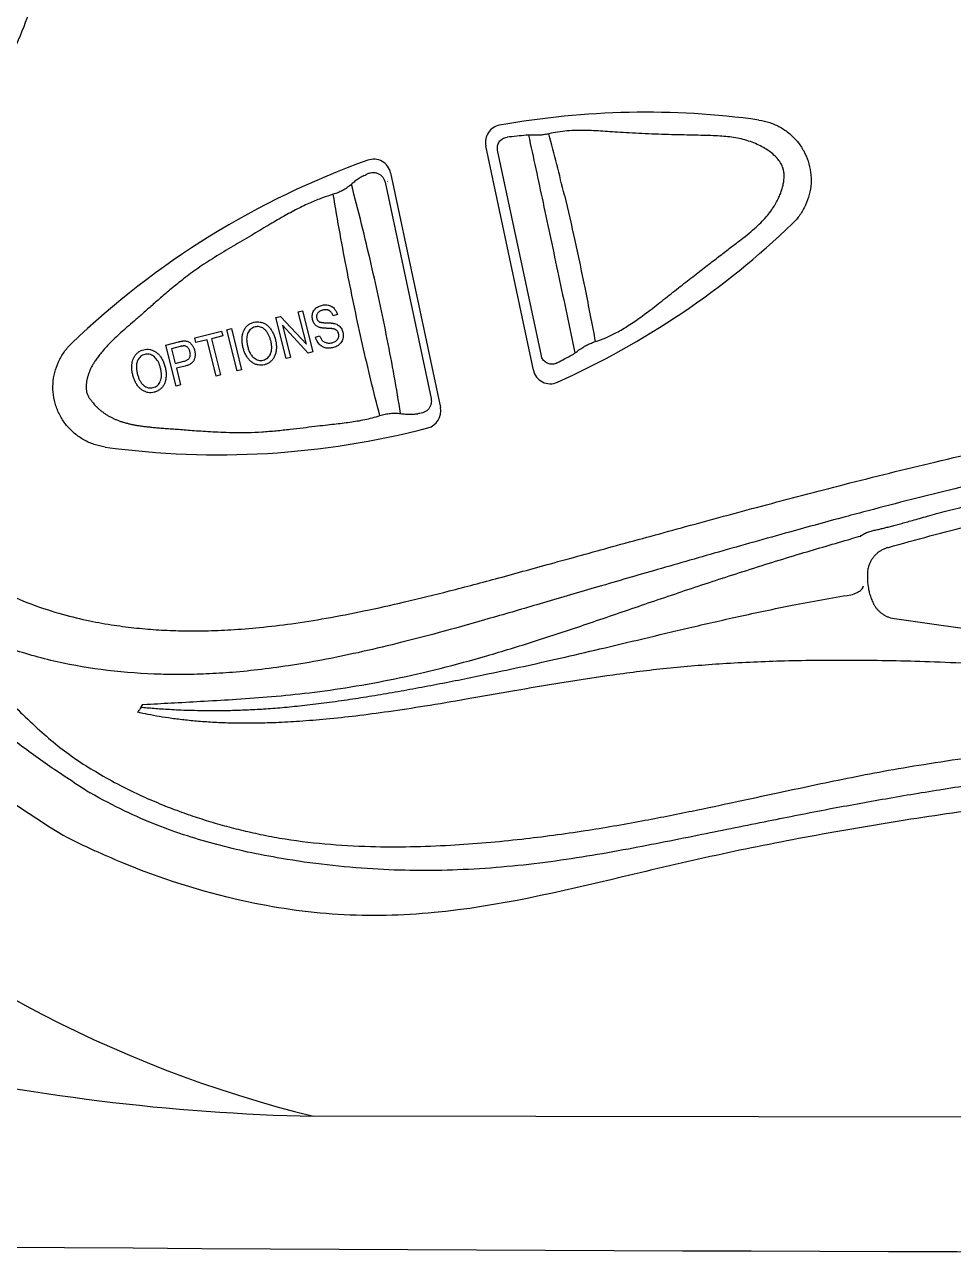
# Model space of a CAD drawing. Extents: x 649 to 723, y 631 to 778.
# Drawn here: x 681.585 to 684.218, y 647.712 to 651.192 of the extents above; entities that cross this region are included whole.
import ezdxf

# ---------------------------------------------------------------- set-up
doc = ezdxf.new("R2010")
doc.units = 0
doc.header["$MEASUREMENT"] = 0
doc.layers.add('1', color=4, linetype='Continuous')

# ---------------------------------------------------------------- blocks, each defined once
blk = doc.blocks.new('main_control')
at = {"color": 3, "linetype": 'Continuous'}
for p, q in [((7.9688, 14.4894), (7.8338, 15.1248)), ((7.9914, 14.5299), (7.8675, 15.1125)), ((7.5639, 15.0481), (7.7052, 14.3832)), ((7.5483, 15.0219), (7.6788, 14.4084)), ((7.5555, 15.0243), (7.5557, 15.0233)), ((7.3023, 14.6542), (7.3145, 14.6572)), ((7.3251, 14.5628), (7.3023, 14.6542)), ((7.3145, 14.6572), (7.3435, 14.5408)), ((7.239, 14.6384), (7.252, 14.6416)), ((7.268, 14.5219), (7.239, 14.6384)), ((7.252, 14.6416), (7.3251, 14.5628)), ((7.2573, 14.6165), (7.2802, 14.525)), ((7.3305, 14.5375), (7.2573, 14.6165)), ((7.4131, 14.647), (7.4012, 14.6428)), ((7.0087, 14.5809), (7.0847, 14.5999)), ((7.0121, 14.5672), (7.0087, 14.5809)), ((7.0881, 14.5861), (7.0564, 14.5782)), ((7.0564, 14.5782), (7.082, 14.4755)), ((7.0847, 14.5999), (7.0881, 14.5861)), ((7.0999, 14.6037), (7.1126, 14.6068)), ((7.1289, 14.4872), (7.0999, 14.6037)), ((7.1126, 14.6068), (7.1416, 14.4904)), ((7.3512, 14.5824), (7.3628, 14.5867)), ((6.9266, 14.5604), (6.9627, 14.5695)), ((6.9556, 14.444), (6.9266, 14.5604)), ((6.9672, 14.556), (6.9427, 14.5499)), ((6.9427, 14.5499), (6.9531, 14.5083)), ((7.0437, 14.5751), (7.0121, 14.5672)), ((7.0693, 14.4724), (7.0437, 14.5751)), ((6.9531, 14.5083), (6.9779, 14.5144)), ((7.2802, 14.525), (7.268, 14.5219)), ((7.3435, 14.5408), (7.3305, 14.5375)), ((6.9811, 14.5006), (6.9565, 14.4945)), ((6.9565, 14.4945), (6.9683, 14.4472)), ((7.082, 14.4755), (7.0693, 14.4724)), ((7.1416, 14.4904), (7.1289, 14.4872)), ((6.9683, 14.4472), (6.9556, 14.444)), ((8.9736, 13.9863), (8.9744, 13.9865)), ((8.9744, 13.9865), (8.9753, 13.9868)), ((6.8565, 13.5344), (6.8598, 13.534)), ((6.8605, 13.5421), (6.8569, 13.5358)), ((6.8606, 13.5421), (6.874, 13.5426)), ((6.847, 13.5197), (6.8485, 13.522)), ((6.7279, 13.3515), (6.7415, 13.3435))]:
    blk.add_line(p, q, dxfattribs=at)
at = {"color": 4, "linetype": 'Continuous'}
for centre, radius, start, end in [((8.171, 15.6926), 2.952, 127.2, 238.6532), ((7.6645, 15.1628), 2.2415, 242.6683, 245.227)]:
    blk.add_arc(centre, radius, start, end, dxfattribs=at)
at = {"color": 3, "linetype": 'Continuous'}
for centre, radius, start, end in [((8.287, 12.871), 2.349, 82.1362, 100.1475), ((7.8818, 15.135), 0.049, 100.1475, 192), ((8.1615, 12.9026), 2.2623, 95.3982, 96.7814), ((7.9544, 15.0941), 0.0611, 89.4965, 95.3763), ((7.9531, 14.9424), 0.2128, 86.8398, 89.519), ((1.7337, 13.472), 6.5014, 13.45613, 15.03677), ((8.287, 12.871), 2.349, 109.5864, 133.8638), ((7.516, 15.0379), 0.049, 12, 109.5864), ((7.463, 15.0948), 0.0602, 295.2273, 301.5756), ((7.0759, 16.5983), 2.349, 294.1483, 313.8638), ((6.9301, 16.626), 2.3879, 297.5976, 298.7434), ((8.0472, 14.5891), 0.0648, 298.8011, 307.5869), ((7.9605, 14.7021), 0.2073, 307.5239, 308.7662), ((8.0168, 14.4996), 0.049, 192, 294.1483), ((7.6573, 14.373), 0.049, 284.642, 12), ((7.6502, 14.3044), 0.0621, 93.784, 98.2556), ((7.0759, 16.5983), 2.349, 262.1362, 284.642), ((10.8061, 7.0917), 7.1851, 105.41884, 105.6313), ((8.9947, 13.9105), 0.0789, 173.1691, 175.5679), ((9.0904, 13.9031), 0.1748, 175.567, 190.8726), ((10.9203, 26.7858), 13.1427, 261.56408, 264.37622), ((7.296, 14.2938), 1.1598, 238.9754, 239.7943)]:
    blk.add_arc(centre, radius, start, end, dxfattribs=at)
for points, start_tangent, end_tangent in [([(10.9085, 16.9223), (10.3979, 16.934), (9.941, 16.9717), (9.5333, 17.0304), (9.1707, 17.1052), (8.8489, 17.1918), (8.5644, 17.2831), (8.312, 17.3694), (8.0855, 17.4448), (7.8795, 17.5076), (7.6929, 17.5568), (7.5252, 17.5929), (7.375, 17.6173), (7.2402, 17.632), (7.1187, 17.6387), (7.0087, 17.6388), (6.9091, 17.6335), (6.8184, 17.6237), (6.736, 17.6102), (6.662, 17.5939), (6.5966, 17.5754), (6.5387, 17.5554), (6.4871, 17.5341), (6.44, 17.5113), (6.3961, 17.4869), (6.3537, 17.4601), (6.3111, 17.4295), (6.2664, 17.393), (6.219, 17.3484), (6.1702, 17.2945), (6.1218, 17.2302), (6.0765, 17.1521), (6.0402, 17.055), (6.0267, 16.9455), (6.0427, 16.8249), (6.0871, 16.6949), (6.1555, 16.5585), (6.242, 16.4151), (6.331, 16.2761), (6.4073, 16.1533), (6.4696, 16.0424), (6.5176, 15.9391), (6.5513, 15.8384), (6.5689, 15.7409), (6.5692, 15.6496), (6.5539, 15.5577), (6.5239, 15.4621), (6.4793, 15.3617), (6.4208, 15.2547), (6.3508, 15.1403), (6.2717, 15.0169), (6.191, 14.8876), (6.1244, 14.7687), (6.0745, 14.659), (6.0416, 14.5551), (6.0269, 14.4492), (6.0378, 14.34), (6.0804, 14.2254), (6.1554, 14.1091), (6.2523, 14.005), (6.3541, 13.9248), (6.4528, 13.8668), (6.5472, 13.8257)], (-0.999982, -0.006028), (0.936805, -0.349851)), ([(6.6982, 13.2999), (6.6384, 13.3389), (6.5845, 13.3757), (6.5323, 13.4131), (6.479, 13.454), (6.4225, 13.5004), (6.3626, 13.5534), (6.2994, 13.6135), (6.2328, 13.6814), (6.1632, 13.758), (6.0906, 13.8441), (6.015, 13.9416), (5.937, 14.0511), (5.8565, 14.1748), (5.7743, 14.3167), (5.6936, 14.4817), (5.6195, 14.6732), (5.5573, 14.8896), (5.5103, 15.1309), (5.4802, 15.4039)], (-0.843698, 0.536818), (-0.073334, 0.997307)), ([(8.6084, 15.1979), (8.6394, 15.1905), (8.6686, 15.1776), (8.6948, 15.1595), (8.7173, 15.1369), (8.7351, 15.1104), (8.7477, 15.0811), (8.7548, 15.0499), (8.7559, 15.0181), (8.751, 14.9866), (8.7404, 14.9566), (8.7244, 14.9289), (8.7036, 14.9047)], (0.990596, -0.136818), (-0.72099, -0.692946)), ([(7.8675, 15.1125), (7.8668, 15.1184), (7.8673, 15.1245), (7.8691, 15.1305), (7.8721, 15.136), (7.8763, 15.1409), (7.8815, 15.1448), (7.8876, 15.1476), (7.8943, 15.1491)], (-0.20783, 0.978165), (0.993019, 0.117953)), ([(7.9549, 15.1552), (7.9961, 14.9641), (8.0401, 14.7573), (8.0867, 14.5378)], (0.214651, -0.976691), (0.206859, -0.978371)), ([(8.0125, 15.1588), (8.0009, 15.1565), (7.989, 15.1552), (7.9769, 15.1546), (7.9648, 15.1549)], (-0.973628, -0.22814), (-0.998477, 0.055161)), ([(8.1442, 14.57), (8.1739, 14.581), (8.2049, 14.5959), (8.2379, 14.6153), (8.2732, 14.6395), (8.3119, 14.6687), (8.3538, 14.7016), (8.3958, 14.7345), (8.4352, 14.7652), (8.4708, 14.7927), (8.5028, 14.8173), (8.5314, 14.8392), (8.5572, 14.8589), (8.5802, 14.8772), (8.6003, 14.8946), (8.6176, 14.9113), (8.6323, 14.9275), (8.6445, 14.9435), (8.6544, 14.9588), (8.6621, 14.9729), (8.6679, 14.9859), (8.6725, 14.9981), (8.676, 15.0103), (8.6785, 15.0231), (8.6797, 15.0361), (8.6792, 15.0492), (8.6765, 15.0616), (8.6713, 15.0737), (8.6627, 15.0864), (8.6509, 15.0988), (8.6369, 15.11), (8.6211, 15.12), (8.6036, 15.129), (8.5843, 15.1367), (8.5633, 15.1429), (8.5416, 15.1474), (8.5202, 15.1505), (8.4971, 15.1525), (8.4717, 15.1538), (8.4437, 15.1545), (8.4126, 15.1551), (8.3787, 15.1559), (8.3427, 15.1569), (8.305, 15.1583), (8.2673, 15.16), (8.2314, 15.1619), (8.1998, 15.1639), (8.1719, 15.1657), (8.1455, 15.1673), (8.1188, 15.1684), (8.0917, 15.1684), (8.0647, 15.167), (8.0382, 15.1638), (8.0125, 15.1588)], (0.953525, 0.301313), (-0.973084, -0.23045)), ([(7.4886, 15.0403), (7.4833, 15.0376), (7.4781, 15.0347), (7.4729, 15.0315), (7.4679, 15.028), (7.4628, 15.0242), (7.4578, 15.0202), (7.4528, 15.0159)], (-0.904511, -0.426449), (-0.749848, -0.66161)), ([(7.4945, 15.0435), (7.4961, 15.0444), (7.4977, 15.0453), (7.502, 15.0471), (7.5064, 15.0483), (7.5153, 15.0492), (7.5196, 15.0489), (7.5238, 15.048), (7.5278, 15.0466), (7.5315, 15.0448), (7.535, 15.0426), (7.5381, 15.04), (7.5408, 15.0371), (7.5432, 15.034), (7.5452, 15.0305), (7.5468, 15.0269), (7.5476, 15.0244), (7.5483, 15.0219)], (0.851643, 0.524122), (0.208021, -0.978124)), ([(7.4528, 15.0159), (7.4407, 15.0063), (7.4279, 14.9984), (7.4148, 14.992), (7.4016, 14.9874)], (-0.749848, -0.66161), (-0.961742, -0.273955)), ([(7.5924, 14.3663), (7.5544, 14.5772), (7.5089, 14.7895), (7.4528, 15.0159)], (-0.160403, 0.987052), (-0.255683, 0.966761)), ([(7.4016, 14.9874), (7.3706, 14.9772), (7.3366, 14.9635), (7.2998, 14.9459), (7.26, 14.9245), (7.2169, 14.8993), (7.1693, 14.871), (7.1174, 14.8406), (7.0646, 14.8088), (7.0171, 14.7775), (6.977, 14.7477), (6.9423, 14.7197), (6.9116, 14.6937), (6.8841, 14.6697), (6.8595, 14.6479), (6.837, 14.6283), (6.8166, 14.6107), (6.7986, 14.5949), (6.7826, 14.5801), (6.7682, 14.5659), (6.7551, 14.5518), (6.7437, 14.5378)], (-0.961742, -0.273956), (-0.609745, -0.792597)), ([(7.5335, 14.3603), (7.4846, 14.5614), (7.4415, 14.7659), (7.4016, 14.9874)], (-0.254034, 0.967195), (-0.160413, 0.98705)), ([(8.0566, 14.9849), (8.0863, 14.8562), (8.1153, 14.7185), (8.1442, 14.57)], (0.23392, -0.972256), (0.183831, -0.982958)), ([(7.3427, 14.6323), (7.3417, 14.6382), (7.3417, 14.6439), (7.3427, 14.6497)], (-0.242056, 0.970262), (0.248283, 0.968688)), ([(7.3427, 14.6497), (7.3447, 14.6552), (7.3478, 14.6602), (7.3518, 14.6644)], (0.248283, 0.968688), (0.756752, 0.653702)), ([(7.3518, 14.6644), (7.3566, 14.6679), (7.3622, 14.6707), (7.3684, 14.6728)], (0.756752, 0.653702), (0.970262, 0.242056)), ([(7.3568, 14.65), (7.3552, 14.6468), (7.3543, 14.6435), (7.3541, 14.64), (7.3546, 14.6364)], (-0.52917, -0.848516), (0.242056, -0.970262)), ([(7.3723, 14.6593), (7.3692, 14.6584), (7.3663, 14.6574), (7.3636, 14.6561), (7.361, 14.6545), (7.3587, 14.6524), (7.3568, 14.65)], (-0.970262, -0.242056), (-0.52917, -0.848516)), ([(7.3684, 14.6728), (7.3788, 14.6742), (7.3882, 14.6732)], (0.970262, 0.242056), (0.973931, -0.226845)), ([(7.3904, 14.6578), (7.3876, 14.6591), (7.3847, 14.66), (7.3817, 14.6604), (7.3787, 14.6603), (7.3756, 14.66), (7.3723, 14.6593)], (-0.858614, 0.512623), (-0.970262, -0.242056)), ([(7.3882, 14.6732), (7.394, 14.6713), (7.3993, 14.6682), (7.4038, 14.6641)], (0.973931, -0.226845), (0.673327, -0.739345)), ([(7.4012, 14.6428), (7.3992, 14.6477), (7.3967, 14.6518), (7.3937, 14.6553), (7.3904, 14.6578)], (-0.32758, 0.944823), (-0.858614, 0.512623)), ([(7.4038, 14.6641), (7.4092, 14.6565), (7.4131, 14.647)], (0.673327, -0.739345), (0.279008, -0.960289)), ([(7.1474, 14.6003), (7.1523, 14.609), (7.159, 14.6162), (7.1671, 14.6216), (7.1764, 14.625)], (0.405091, 0.914276), (0.970262, 0.242056)), ([(7.1764, 14.625), (7.1852, 14.6262), (7.1939, 14.6256), (7.2023, 14.6232)], (0.970262, 0.242056), (0.928346, -0.371717)), ([(7.2023, 14.6232), (7.2102, 14.6191), (7.2175, 14.6132), (7.2239, 14.6058)], (0.928346, -0.371717), (0.588284, -0.808654)), ([(7.3496, 14.6186), (7.3467, 14.6226), (7.3443, 14.6271), (7.3427, 14.6323)], (-0.661453, 0.749987), (-0.242056, 0.970262)), ([(7.3626, 14.6103), (7.3575, 14.6124), (7.3532, 14.6152), (7.3496, 14.6186)], (-0.948462, 0.316891), (-0.661453, 0.749987)), ([(7.3546, 14.6364), (7.3559, 14.6327), (7.358, 14.6296), (7.3609, 14.6269)], (0.242056, -0.970262), (0.831479, -0.555556)), ([(7.3609, 14.6269), (7.3623, 14.6262), (7.3638, 14.6256), (7.3656, 14.6251), (7.3674, 14.6247), (7.3694, 14.6243), (7.3716, 14.6241), (7.3739, 14.6238), (7.3764, 14.6236), (7.3792, 14.6235), (7.3821, 14.6234)], (0.831479, -0.555556), (0.999675, -0.025486)), ([(7.3821, 14.6234), (7.3854, 14.6233), (7.3885, 14.6232), (7.3913, 14.623), (7.3941, 14.6228), (7.3969, 14.6226), (7.3997, 14.6223), (7.4025, 14.6218), (7.4052, 14.6212)], (0.999675, -0.025486), (0.965495, -0.260423)), ([(7.4052, 14.6212), (7.4111, 14.6191), (7.4163, 14.6161), (7.4205, 14.6124)], (0.965495, -0.260423), (0.682914, -0.730499)), ([(7.146, 14.5517), (7.1437, 14.5631), (7.1427, 14.5738), (7.1431, 14.5837), (7.1447, 14.5926), (7.1474, 14.6003)], (-0.242056, 0.970262), (0.405091, 0.914276)), ([(7.1594, 14.5947), (7.1571, 14.5885), (7.156, 14.5811), (7.156, 14.573), (7.1571, 14.5642), (7.1591, 14.5548)], (-0.452784, -0.89162), (0.242056, -0.970262)), ([(7.1798, 14.6117), (7.1733, 14.6093), (7.1677, 14.6055), (7.1631, 14.6005), (7.1594, 14.5947)], (-0.970262, -0.242056), (-0.452784, -0.89162)), ([(7.1984, 14.6101), (7.1923, 14.612), (7.186, 14.6126), (7.1798, 14.6117)], (-0.918205, 0.396105), (-0.970262, -0.242056)), ([(7.214, 14.5966), (7.2093, 14.6024), (7.2041, 14.6069), (7.1984, 14.6101)], (-0.563741, 0.825952), (-0.918205, 0.396105)), ([(7.2242, 14.5728), (7.2215, 14.5817), (7.2181, 14.5897), (7.214, 14.5966)], (-0.242056, 0.970262), (-0.563741, 0.825952)), ([(7.2239, 14.6058), (7.2293, 14.5972), (7.2338, 14.5873), (7.2373, 14.576)], (0.588284, -0.808654), (0.242056, -0.970262)), ([(7.3617, 14.5628), (7.3573, 14.5685), (7.3537, 14.5751), (7.3512, 14.5824)], (-0.673062, 0.739586), (-0.258323, 0.966059)), ([(7.3829, 14.6076), (7.3797, 14.6078), (7.3767, 14.608), (7.3738, 14.6082), (7.371, 14.6085), (7.3682, 14.609), (7.3653, 14.6095), (7.3626, 14.6103)], (-0.999322, 0.036805), (-0.948462, 0.316891)), ([(7.3628, 14.5867), (7.3642, 14.5832), (7.3658, 14.5798), (7.3678, 14.5764), (7.3704, 14.5733)], (0.327127, -0.944981), (0.685595, -0.727983)), ([(7.4014, 14.6062), (7.3992, 14.6066), (7.397, 14.6068), (7.3945, 14.607), (7.3918, 14.6072), (7.389, 14.6074), (7.3861, 14.6075), (7.3829, 14.6076)], (-0.981233, 0.192824), (-0.999322, 0.036805)), ([(7.4117, 14.6015), (7.41, 14.6029), (7.408, 14.604), (7.406, 14.6049), (7.4037, 14.6057), (7.4014, 14.6062)], (-0.727746, 0.685847), (-0.981233, 0.192824)), ([(7.41, 14.5727), (7.414, 14.577), (7.4165, 14.5819)], (0.77364, 0.633625), (0.296323, 0.955088)), ([(7.4167, 14.5926), (7.4148, 14.5975), (7.4117, 14.6015)], (-0.242057, 0.970262), (-0.727746, 0.685847)), ([(7.4165, 14.5819), (7.4174, 14.5873), (7.4167, 14.5926)], (0.296323, 0.955088), (-0.242057, 0.970262)), ([(7.4286, 14.5783), (7.4265, 14.5724), (7.4233, 14.567), (7.4192, 14.5624)], (-0.241257, -0.970461), (-0.737577, -0.675263)), ([(7.4205, 14.6124), (7.424, 14.608), (7.4267, 14.6028), (7.4286, 14.5969)], (0.682914, -0.730499), (0.242056, -0.970262)), ([(7.4286, 14.5969), (7.4297, 14.5907), (7.4296, 14.5845), (7.4286, 14.5783)], (0.242056, -0.970262), (-0.241257, -0.970461)), ([(6.7545, 14.2714), (6.7234, 14.2788), (6.6943, 14.2917), (6.668, 14.3098), (6.6455, 14.3324), (6.6278, 14.3588), (6.6152, 14.3882), (6.6081, 14.4193), (6.6069, 14.4512), (6.6118, 14.4827), (6.6225, 14.5127), (6.6384, 14.5404), (6.6592, 14.5646)], (-0.990596, 0.136818), (0.72099, 0.692946)), ([(6.8349, 14.5223), (6.8387, 14.5294), (6.8436, 14.5356), (6.8496, 14.5407), (6.8564, 14.5445), (6.8639, 14.547)], (0.405091, 0.914276), (0.970262, 0.242056)), ([(6.8639, 14.547), (6.8725, 14.5483), (6.8813, 14.5477), (6.8898, 14.5452)], (0.970262, 0.242056), (0.928346, -0.371716)), ([(6.8898, 14.5452), (6.8977, 14.5411), (6.905, 14.5352), (6.9114, 14.5278)], (0.928346, -0.371716), (0.588284, -0.808654)), ([(6.9627, 14.5695), (6.9656, 14.5701), (6.9685, 14.5708), (6.9714, 14.5713), (6.9745, 14.5717), (6.9776, 14.572)], (0.970262, 0.242056), (0.999134, 0.041615)), ([(6.9793, 14.5578), (6.9786, 14.5579), (6.9777, 14.5579), (6.9769, 14.5578), (6.976, 14.5577), (6.975, 14.5576), (6.974, 14.5574), (6.9728, 14.5572), (6.9716, 14.557), (6.9703, 14.5567), (6.9688, 14.5564), (6.9672, 14.556)], (-0.997759, 0.066914), (-0.970262, -0.242056)), ([(6.9776, 14.572), (6.9823, 14.5719), (6.9868, 14.571), (6.9908, 14.5694)], (0.999134, 0.041615), (0.895681, -0.444698)), ([(6.989, 14.553), (6.987, 14.5548), (6.9848, 14.5563), (6.9822, 14.5573), (6.9793, 14.5578)], (-0.696235, 0.717814), (-0.997759, 0.066914)), ([(6.9952, 14.5413), (6.9937, 14.5457), (6.9916, 14.5497), (6.989, 14.553)], (-0.242056, 0.970262), (-0.696235, 0.717814)), ([(6.9908, 14.5694), (6.9945, 14.5671), (6.998, 14.564), (7.0012, 14.5602)], (0.895681, -0.444698), (0.590846, -0.806784)), ([(7.0012, 14.5602), (7.0053, 14.5532), (7.0082, 14.545)], (0.590846, -0.806784), (0.242056, -0.970262)), ([(7.0082, 14.545), (7.0096, 14.5352), (7.0091, 14.5263), (7.0066, 14.5179)], (0.242056, -0.970262), (-0.395031, -0.918668)), ([(7.1587, 14.524), (7.1534, 14.5325), (7.1491, 14.5418), (7.146, 14.5517)], (-0.584534, 0.811369), (-0.242056, 0.970262)), ([(7.1591, 14.5548), (7.1606, 14.5495), (7.1623, 14.5445), (7.1643, 14.5399), (7.1667, 14.5354), (7.1696, 14.5312), (7.1729, 14.5273), (7.1767, 14.5239)], (0.242056, -0.970262), (0.78251, -0.622638)), ([(7.2236, 14.5357), (7.2253, 14.5406), (7.2263, 14.5457), (7.2268, 14.5509), (7.2268, 14.5561), (7.2263, 14.5614), (7.2255, 14.5669), (7.2242, 14.5728)], (0.391499, 0.920179), (-0.242056, 0.970262)), ([(7.2373, 14.576), (7.2395, 14.564), (7.2402, 14.5529), (7.2393, 14.5428)], (0.242056, -0.970262), (-0.152914, -0.988239)), ([(7.3789, 14.5524), (7.3725, 14.5546), (7.3667, 14.5581), (7.3617, 14.5628)], (-0.973813, 0.227349), (-0.673062, 0.739586)), ([(7.3704, 14.5733), (7.3738, 14.5703), (7.3778, 14.5681), (7.3823, 14.5666)], (0.685595, -0.727983), (0.970717, -0.240225)), ([(7.4019, 14.5532), (7.3975, 14.5523), (7.393, 14.5517), (7.3885, 14.5514), (7.3837, 14.5516), (7.3789, 14.5524)], (-0.970262, -0.242056), (-0.973813, 0.227349)), ([(7.3823, 14.5666), (7.3873, 14.5659), (7.3925, 14.566), (7.3979, 14.5669)], (0.970717, -0.240225), (0.970262, 0.242056)), ([(7.3979, 14.5669), (7.4025, 14.5684), (7.4065, 14.5703), (7.41, 14.5727)], (0.970262, 0.242056), (0.77364, 0.633625)), ([(7.4192, 14.5624), (7.4141, 14.5585), (7.4083, 14.5554), (7.4019, 14.5532)], (-0.737577, -0.675263), (-0.970262, -0.242056)), ([(8.0903, 14.5405), (8.1006, 14.5482), (8.1114, 14.5551), (8.1223, 14.5611), (8.1334, 14.5661), (8.1442, 14.57)], (0.779668, 0.626194), (0.953346, 0.301879)), ([(6.7437, 14.5378), (6.7346, 14.527), (6.7272, 14.5169), (6.7213, 14.5075), (6.7164, 14.4988), (6.7124, 14.4904), (6.7091, 14.4823), (6.7062, 14.4741), (6.7039, 14.4658), (6.7021, 14.4573), (6.701, 14.4487), (6.7007, 14.4399), (6.7014, 14.431), (6.7035, 14.4223), (6.7073, 14.414), (6.7123, 14.4065), (6.7182, 14.3996)], (-0.666704, -0.745323), (0.684645, -0.728877)), ([(6.8334, 14.4738), (6.8311, 14.4853), (6.8302, 14.496), (6.8306, 14.5058), (6.8322, 14.5147), (6.8349, 14.5223)], (-0.242056, 0.970262), (0.405091, 0.914276)), ([(6.8469, 14.5167), (6.8451, 14.5121), (6.844, 14.5073), (6.8435, 14.5025), (6.8434, 14.4977), (6.8437, 14.4928), (6.8443, 14.4879), (6.8453, 14.4826), (6.8466, 14.4768)], (-0.452784, -0.89162), (0.242056, -0.970262)), ([(6.8673, 14.5338), (6.8609, 14.5314), (6.8552, 14.5276), (6.8506, 14.5226), (6.8469, 14.5167)], (-0.970262, -0.242056), (-0.452784, -0.89162)), ([(6.8858, 14.5321), (6.8797, 14.5341), (6.8734, 14.5346), (6.8673, 14.5338)], (-0.918206, 0.396104), (-0.970262, -0.242056)), ([(6.9015, 14.5186), (6.8969, 14.5244), (6.8916, 14.5289), (6.8858, 14.5321)], (-0.563741, 0.825951), (-0.918206, 0.396104)), ([(6.9117, 14.4948), (6.909, 14.5038), (6.9055, 14.5117), (6.9015, 14.5186)], (-0.242056, 0.970262), (-0.563741, 0.825951)), ([(6.9114, 14.5278), (6.9168, 14.5192), (6.9213, 14.5093), (6.9248, 14.498)], (0.588284, -0.808654), (0.242056, -0.970262)), ([(6.9779, 14.5144), (6.9822, 14.5157), (6.9859, 14.5173), (6.9892, 14.5192), (6.992, 14.5216), (6.9939, 14.5243)], (0.970262, 0.242056), (0.483323, 0.875442)), ([(7.0066, 14.5179), (7.0045, 14.5141), (7.0016, 14.5107), (6.9982, 14.5079), (6.9945, 14.5056), (6.9904, 14.5037), (6.986, 14.502), (6.9811, 14.5006)], (-0.395031, -0.918668), (-0.970262, -0.242056)), ([(6.9939, 14.5243), (6.9954, 14.528), (6.9961, 14.532), (6.9961, 14.5364), (6.9952, 14.5413)], (0.483323, 0.875442), (-0.242056, 0.970262)), ([(7.1803, 14.5063), (7.1723, 14.5106), (7.165, 14.5166), (7.1587, 14.524)], (-0.922836, 0.385193), (-0.584534, 0.811369)), ([(7.1767, 14.5239), (7.1826, 14.52), (7.1891, 14.5175), (7.1961, 14.5167), (7.2031, 14.5176)], (0.78251, -0.622638), (0.970262, 0.242056)), ([(7.2031, 14.5176), (7.2097, 14.5201), (7.2155, 14.5241), (7.2202, 14.5294), (7.2236, 14.5357)], (0.970262, 0.242056), (0.391499, 0.920179)), ([(7.2279, 14.5174), (7.2215, 14.5116), (7.2143, 14.5072), (7.2064, 14.5045)], (-0.675186, -0.737647), (-0.970262, -0.242056)), ([(7.2393, 14.5428), (7.237, 14.5331), (7.2331, 14.5245), (7.2279, 14.5174)], (-0.152914, -0.988239), (-0.675186, -0.737647)), ([(8.0363, 14.5098), (8.03, 14.5072), (8.0233, 14.506), (8.0167, 14.5062), (8.0105, 14.5078), (8.0048, 14.5105), (8, 14.5143), (7.996, 14.5189), (7.9932, 14.5242), (7.9914, 14.5299)], (-0.886235, -0.463237), (-0.208311, 0.978063)), ([(6.8462, 14.4461), (6.8409, 14.4545), (6.8366, 14.4638), (6.8334, 14.4738)], (-0.584534, 0.811369), (-0.242056, 0.970262)), ([(6.8466, 14.4768), (6.8497, 14.467), (6.8536, 14.4585), (6.8586, 14.4514), (6.8642, 14.4459)], (0.242056, -0.970262), (0.78251, -0.622638)), ([(6.9111, 14.4578), (6.9134, 14.4655), (6.9143, 14.4744), (6.9137, 14.4841), (6.9117, 14.4948)], (0.3915, 0.920178), (-0.242056, 0.970262)), ([(6.9248, 14.498), (6.927, 14.4861), (6.9277, 14.4751), (6.9268, 14.4648)], (0.242056, -0.970262), (-0.152915, -0.988239)), ([(7.2064, 14.5045), (7.1975, 14.5032), (7.1886, 14.5038), (7.1803, 14.5063)], (-0.970262, -0.242056), (-0.922836, 0.385193)), ([(6.5472, 13.8257), (6.6341, 13.7975), (6.7111, 13.7789), (6.7802, 13.7666), (6.8444, 13.7585), (6.9069, 13.7533), (6.9707, 13.7507), (7.0381, 13.7507), (7.1112, 13.7536), (7.1924, 13.7601), (7.2826, 13.7708), (7.3814, 13.7863), (7.4883, 13.8068), (7.6038, 13.8324), (7.7303, 13.8635), (7.8704, 13.9004), (8.0275, 13.9435), (8.2046, 13.9923), (8.4005, 14.0459), (8.6152, 14.1039), (8.8501, 14.1654), (9.1072, 14.2289), (9.3902, 14.2923), (9.7031, 14.3525), (10.0512, 14.4043), (10.4406, 14.4402), (10.8784, 14.4489)], (0.936805, -0.349851), (0.999786, -0.020687)), ([(6.8677, 14.4284), (6.8599, 14.4326), (6.8526, 14.4385), (6.8462, 14.4461)], (-0.922836, 0.385193), (-0.584534, 0.811369)), ([(6.8642, 14.4459), (6.8701, 14.442), (6.8766, 14.4395), (6.8836, 14.4387), (6.8906, 14.4397)], (0.78251, -0.622638), (0.970262, 0.242056)), ([(6.8906, 14.4397), (6.8973, 14.4422), (6.9031, 14.4461), (6.9077, 14.4515), (6.9111, 14.4578)], (0.970262, 0.242056), (0.3915, 0.920178)), ([(6.9154, 14.4395), (6.9089, 14.4336), (6.9017, 14.4292), (6.8939, 14.4265)], (-0.675187, -0.737647), (-0.970262, -0.242056)), ([(6.9268, 14.4648), (6.9245, 14.4551), (6.9206, 14.4465), (6.9154, 14.4395)], (-0.152915, -0.988239), (-0.675187, -0.737647)), ([(6.8939, 14.4265), (6.885, 14.4252), (6.8761, 14.4258), (6.8677, 14.4284)], (-0.970262, -0.242056), (-0.922836, 0.385193)), ([(7.6788, 14.4084), (7.6792, 14.4059), (7.6795, 14.402), (7.6794, 14.3981), (7.6789, 14.3942), (7.6779, 14.3905), (7.6765, 14.3868), (7.6746, 14.3833), (7.6723, 14.38), (7.6697, 14.3769), (7.6666, 14.3742), (7.6631, 14.3717), (7.6594, 14.3697), (7.6553, 14.3681), (7.6466, 14.3664), (7.6461, 14.3663)], (0.208144, -0.978098), (-0.997835, -0.065767)), ([(6.7182, 14.3996), (6.7225, 14.394), (6.7273, 14.3885), (6.7328, 14.383), (6.7387, 14.3776), (6.7452, 14.3723), (6.7521, 14.3672), (6.7596, 14.3624), (6.7674, 14.3578), (6.7756, 14.3536), (6.784, 14.3498), (6.7923, 14.3464), (6.8007, 14.3434), (6.8092, 14.3408), (6.8178, 14.3385), (6.8263, 14.3364), (6.8351, 14.3346), (6.8447, 14.3328), (6.8554, 14.3311), (6.8674, 14.3295), (6.8802, 14.3281), (6.894, 14.3268), (6.9089, 14.3255), (6.9252, 14.3243), (6.9432, 14.323), (6.963, 14.3215), (6.9844, 14.3198), (7.0075, 14.3181), (7.0325, 14.3164), (7.0598, 14.3148), (7.0897, 14.3134), (7.1226, 14.3126), (7.1592, 14.3127), (7.1989, 14.3144), (7.2396, 14.3176), (7.2791, 14.3218), (7.3159, 14.3261), (7.3491, 14.3302), (7.3783, 14.3336), (7.4039, 14.3365), (7.4268, 14.3391), (7.4483, 14.3419), (7.4695, 14.3451), (7.491, 14.3491), (7.5125, 14.3541), (7.5335, 14.3603)], (0.583225, -0.812311), (0.948721, 0.316114)), ([(7.5335, 14.3603), (7.5484, 14.3643), (7.5632, 14.3667), (7.5778, 14.3674), (7.5924, 14.3663)], (0.948721, 0.316115), (0.990347, -0.138608)), ([(7.5924, 14.3663), (7.6058, 14.3649), (7.6184, 14.3643), (7.6303, 14.3647), (7.6412, 14.3658)], (0.990347, -0.138608), (0.989654, 0.143473)), ([(8.8958, 14.0182), (8.9074, 14.0259), (8.9199, 14.0313), (8.9322, 14.0347), (8.944, 14.0373), (8.9559, 14.0401), (8.968, 14.0431), (8.9808, 14.0463), (8.9944, 14.0499), (9.0092, 14.0539), (9.0255, 14.0583), (9.0436, 14.0634), (9.0638, 14.0691), (9.0864, 14.0755), (9.112, 14.0826), (9.1409, 14.0902), (9.1731, 14.0984), (9.2083, 14.107), (9.2468, 14.116), (9.2888, 14.1255), (9.3348, 14.1356), (9.3848, 14.1464), (9.4389, 14.1578), (9.4975, 14.1698), (9.5611, 14.1823), (9.6299, 14.1951), (9.7046, 14.2082), (9.7857, 14.2215), (9.8737, 14.2349), (9.9693, 14.2481), (10.0731, 14.261), (10.1861, 14.2734), (10.309, 14.2848), (10.4428, 14.2949), (10.5886, 14.3031), (10.7475, 14.3087), (10.921, 14.3107)], (0.777052, 0.629436), (1, -0.000312)), ([(8.9753, 13.9868), (9.2116, 14.0497), (9.4517, 14.1047), (9.6939, 14.1515), (9.9376, 14.1899), (10.1823, 14.2197), (10.4278, 14.241), (10.6741, 14.2539), (10.921, 14.2581), (11.1678, 14.2539), (11.4141, 14.241), (11.6596, 14.2197), (11.9043, 14.1899), (12.148, 14.1515), (12.3902, 14.1048), (12.6303, 14.0497), (12.8666, 13.9868)], (0.961794, 0.273776), (0.961794, -0.273776)), ([(9.2452, 14.1729), (9.1636, 14.1533), (8.9176, 14.0907), (8.853, 14.0735)], (-0.973101, -0.230381), (-0.965895, -0.258935)), ([(8.853, 14.0735), (8.6952, 14.0304), (8.4933, 13.9737), (8.3093, 13.9209), (8.1413, 13.8721), (7.9876, 13.8271), (7.8464, 13.786), (7.7163, 13.7495), (7.5959, 13.718), (7.4845, 13.6915), (7.3812, 13.67), (7.2858, 13.6533), (7.1977, 13.6411), (7.1162, 13.6329), (7.0413, 13.6283), (6.9735, 13.6267), (6.9127, 13.6275)], (-0.965895, -0.258935), (-0.999447, 0.033241)), ([(6.874, 13.5426), (6.9513, 13.5467), (7.0358, 13.5514), (7.1274, 13.5569), (7.2266, 13.5643), (7.3337, 13.5752), (7.451, 13.5917), (7.5762, 13.6147), (7.7049, 13.6441), (7.8364, 13.6797), (7.9718, 13.721), (8.1119, 13.7671), (8.257, 13.8166), (8.407, 13.8675), (8.5634, 13.9187), (8.727, 13.9695), (8.8701, 14.0111)], (0.998774, 0.0495), (0.963018, 0.269438)), ([(8.9736, 13.9863), (8.969, 13.9848), (8.9645, 13.9831), (8.9559, 13.9789), (8.9477, 13.9736), (8.9403, 13.9673), (8.9338, 13.9603), (8.9281, 13.9526), (8.9235, 13.9443), (8.9199, 13.9355), (8.9174, 13.9263), (8.9164, 13.9199)], (-0.961722, -0.274026), (-0.118978, -0.992897)), ([(7.8441, 13.6292), (7.9405, 13.6498), (8.0446, 13.673), (8.1573, 13.6992), (8.2788, 13.7281), (8.4095, 13.759), (8.5502, 13.791), (8.7027, 13.823), (8.8691, 13.8527)], (0.9791, 0.20338), (0.987483, 0.157726)), ([(8.8691, 13.8528), (8.8863, 13.8588), (8.8991, 13.8678), (8.9048, 13.8777)], (0.975474, 0.220114), (0.156562, 0.987668)), ([(8.9187, 13.8701), (8.9212, 13.8589), (8.9255, 13.845), (8.9309, 13.8314)], (0.188535, -0.982066), (0.408852, -0.912601)), ([(6.9125, 13.6273), (6.7611, 13.6385), (6.6184, 13.6628), (6.477, 13.7032), (6.3379, 13.7639), (6.2093, 13.847)], (-0.999599, 0.028315), (-0.787143, 0.616771)), ([(8.9309, 13.8314), (8.9345, 13.8243), (8.9389, 13.8176), (8.9438, 13.8114), (8.9494, 13.8057), (8.9555, 13.8006), (8.9621, 13.7961), (8.9692, 13.7923), (8.9767, 13.7892), (8.981, 13.7878)], (0.408852, -0.912601), (0.958322, -0.285689)), ([(6.3295, 13.7096), (6.3946, 13.6403), (6.4567, 13.5769), (6.515, 13.5194), (6.569, 13.4689), (6.6203, 13.4251), (6.672, 13.3868), (6.7279, 13.3515)], (0.675349, -0.737499), (0.862847, -0.505466)), ([(14.995, 13.5197), (14.966, 13.5136), (14.9339, 13.5077), (14.8985, 13.5023), (14.8598, 13.4975), (14.8178, 13.4935), (14.7721, 13.4906), (14.7225, 13.4889), (14.6686, 13.4887), (14.61, 13.4901), (14.5461, 13.4933), (14.4763, 13.4988), (14.4, 13.5065), (14.3159, 13.5169), (14.223, 13.5303), (14.1203, 13.5469), (14.0077, 13.5663), (13.8857, 13.5876), (13.7569, 13.6089), (13.6203, 13.6289), (13.4749, 13.6458), (13.3187, 13.6581), (13.1471, 13.6652), (12.9562, 13.6668), (12.7451, 13.6623), (12.5158, 13.6517), (12.2656, 13.6354), (11.9944, 13.6145), (11.6995, 13.5914), (11.3773, 13.5699), (11.0215, 13.5569), (10.6236, 13.5623), (10.236, 13.5845), (9.8973, 13.6106), (9.5981, 13.6338), (9.331, 13.6515), (9.0918, 13.6625), (8.8755, 13.6668), (8.6807, 13.6648), (8.5056, 13.657), (8.3463, 13.6437), (8.1952, 13.6253), (8.0499, 13.6033), (7.9099, 13.5796), (7.7782, 13.5565), (7.6615, 13.537), (7.5578, 13.5213), (7.4652, 13.5092), (7.3817, 13.5002), (7.3061, 13.494), (7.2383, 13.4903), (7.1771, 13.4887), (7.1216, 13.4889), (7.0709, 13.4906), (7.0247, 13.4935), (6.9823, 13.4975), (6.9435, 13.5023), (6.9081, 13.5077), (6.876, 13.5136), (6.847, 13.5197)], (-0.975608, -0.219521), (-0.975607, 0.219523)), ([(7.4409, 13.5554), (7.503, 13.565), (7.5684, 13.576), (7.6355, 13.588), (7.7038, 13.6009), (7.7734, 13.6147), (7.8441, 13.6292)], (0.989094, 0.147283), (0.979099, 0.203385)), ([(6.8569, 13.5358), (6.8542, 13.5305), (6.8521, 13.5267), (6.8485, 13.522)], (-0.512731, -0.858549), (-0.521251, -0.853404)), ([(6.8598, 13.534), (6.8783, 13.5324), (6.8981, 13.5308), (6.9198, 13.5292), (6.9437, 13.5278), (6.9703, 13.5265), (6.9999, 13.5255), (7.033, 13.5248), (7.0698, 13.5246), (7.1105, 13.5252), (7.1551, 13.5267), (7.2036, 13.5293), (7.2562, 13.5333), (7.3131, 13.5389), (7.3746, 13.5462), (7.4409, 13.5554)], (0.995837, -0.091151), (0.989096, 0.14727)), ([(7.2493, 13.1635), (7.5067, 13.1395), (7.7342, 13.1433), (7.9358, 13.1606), (8.1154, 13.1845), (8.276, 13.212), (8.4188, 13.24), (8.5455, 13.2667), (8.6569, 13.2907), (8.7587, 13.3123), (8.8581, 13.3328), (8.9618, 13.3527), (9.0754, 13.3722), (9.2047, 13.3915), (9.3538, 13.4102), (9.5183, 13.4272), (9.6973, 13.4419), (9.8946, 13.4546), (10.1137, 13.4656), (10.3588, 13.4751), (10.6366, 13.4822), (10.9462, 13.4847), (11.2614, 13.4811), (11.5484, 13.4729), (11.8027, 13.4622), (12.0288, 13.4498), (12.2315, 13.4352), (12.415, 13.4182), (12.5803, 13.399), (12.735, 13.3772), (12.8849, 13.3518), (13.0336, 13.3227), (13.1875, 13.2901), (13.3556, 13.2541), (13.5441, 13.216), (13.7578, 13.1798), (13.9961, 13.1515), (14.2639, 13.1386), (14.5647, 13.1591)], (0.986103, -0.166137), (0.988908, 0.148528)), ([(14.5805, 13.1046), (14.334, 13.0761), (14.1084, 13.0725), (13.8719, 13.0903), (13.6245, 13.1284), (13.4021, 13.1717), (13.2072, 13.2112), (13.0335, 13.2451), (12.8759, 13.2737), (12.7192, 13.2998), (12.555, 13.3244), (12.3775, 13.3472), (12.1828, 13.3684), (11.9686, 13.388), (11.732, 13.4058), (11.4702, 13.4197), (11.1815, 13.4281), (10.8647, 13.4303), (10.5337, 13.4252), (10.2259, 13.4127), (9.9552, 13.3946), (9.7145, 13.3738), (9.499, 13.3512), (9.3058, 13.327), (9.1307, 13.3011), (8.9676, 13.274), (8.8071, 13.2448), (8.6344, 13.2111), (8.4465, 13.1731), (8.2384, 13.1323), (8.0022, 13.0943), (7.7541, 13.0732), (7.5138, 13.0757), (7.2549, 13.1056)], (-0.986234, -0.165359), (-0.985798, 0.167935)), ([(6.7415, 13.3435), (6.806, 13.3083), (6.8672, 13.279), (6.9242, 13.2549), (6.9776, 13.2347), (7.0288, 13.2174), (7.0796, 13.2021), (7.1318, 13.1882), (7.1876, 13.1754), (7.2493, 13.1635)], (0.86497, -0.501823), (0.985142, -0.171743)), ([(7.2549, 13.1056), (7.1585, 13.1238), (7.0715, 13.1447), (6.9878, 13.1694), (6.9021, 13.2001), (6.8104, 13.2398), (6.7125, 13.2915)], (-0.987027, 0.160555), (-0.863424, 0.504479))]:
    blk.add_spline(points, degree=3, dxfattribs=dict(at, start_tangent=start_tangent, end_tangent=end_tangent))
at = {"color": 4, "linetype": 'Continuous', "start_tangent": (-0.908196, -0.418544), "end_tangent": (-0.908028, 0.41891)}
blk.add_spline([(15.1159, 13.1272), (15.0425, 13.095), (14.6969, 12.9853), (14.4274, 12.9469), (14.1555, 12.952), (13.6209, 13.0531), (13.3557, 13.1143), (13.0888, 13.1678), (12.8203, 13.2137), (12.5507, 13.2528), (12.0091, 13.3127), (11.4656, 13.3498), (10.9213, 13.3626), (10.3771, 13.3499), (9.8336, 13.3128), (9.292, 13.2529), (9.0224, 13.2138), (8.7539, 13.1679), (8.487, 13.1144), (8.2218, 13.0533), (7.6872, 12.9521), (7.4152, 12.9469), (7.1452, 12.9853), (6.7995, 13.095), (6.7252, 13.1276)], degree=3, dxfattribs=at)
at = {"layer": '1', "color": 3}
blk.add_line((8.981, 13.7878), (8.9922, 13.7853), dxfattribs=at)
blk = doc.blocks.new('2010PRODIGY')
at = {"layer": '1', "color": 3}
blk.add_line((40.5133, 0.6294), (33.3914, 0.6377), dxfattribs=at)
for centre, radius, start, end in [((34.2109, 3.9868), 3.4479, 198.3708, 256.2494), ((33.5192, 6.613), 5.9766, 245.47369, 268.77425), ((36.9668, 654.3452), 654.0933, 267.8176615, 272.1824075)]:
    blk.add_arc(centre, radius, start, end, dxfattribs=at)
at = {"color": 3}
blk.add_blockref('main_control', (26.0457, -11.7373), dxfattribs=at)

msp = doc.modelspace()

# ---------------------------------------------------------------- block references
at = {"layer": '1'}
msp.add_blockref('2010PRODIGY', (649.0128, 647.4604), dxfattribs=at)

doc.saveas('drawing.dxf')
